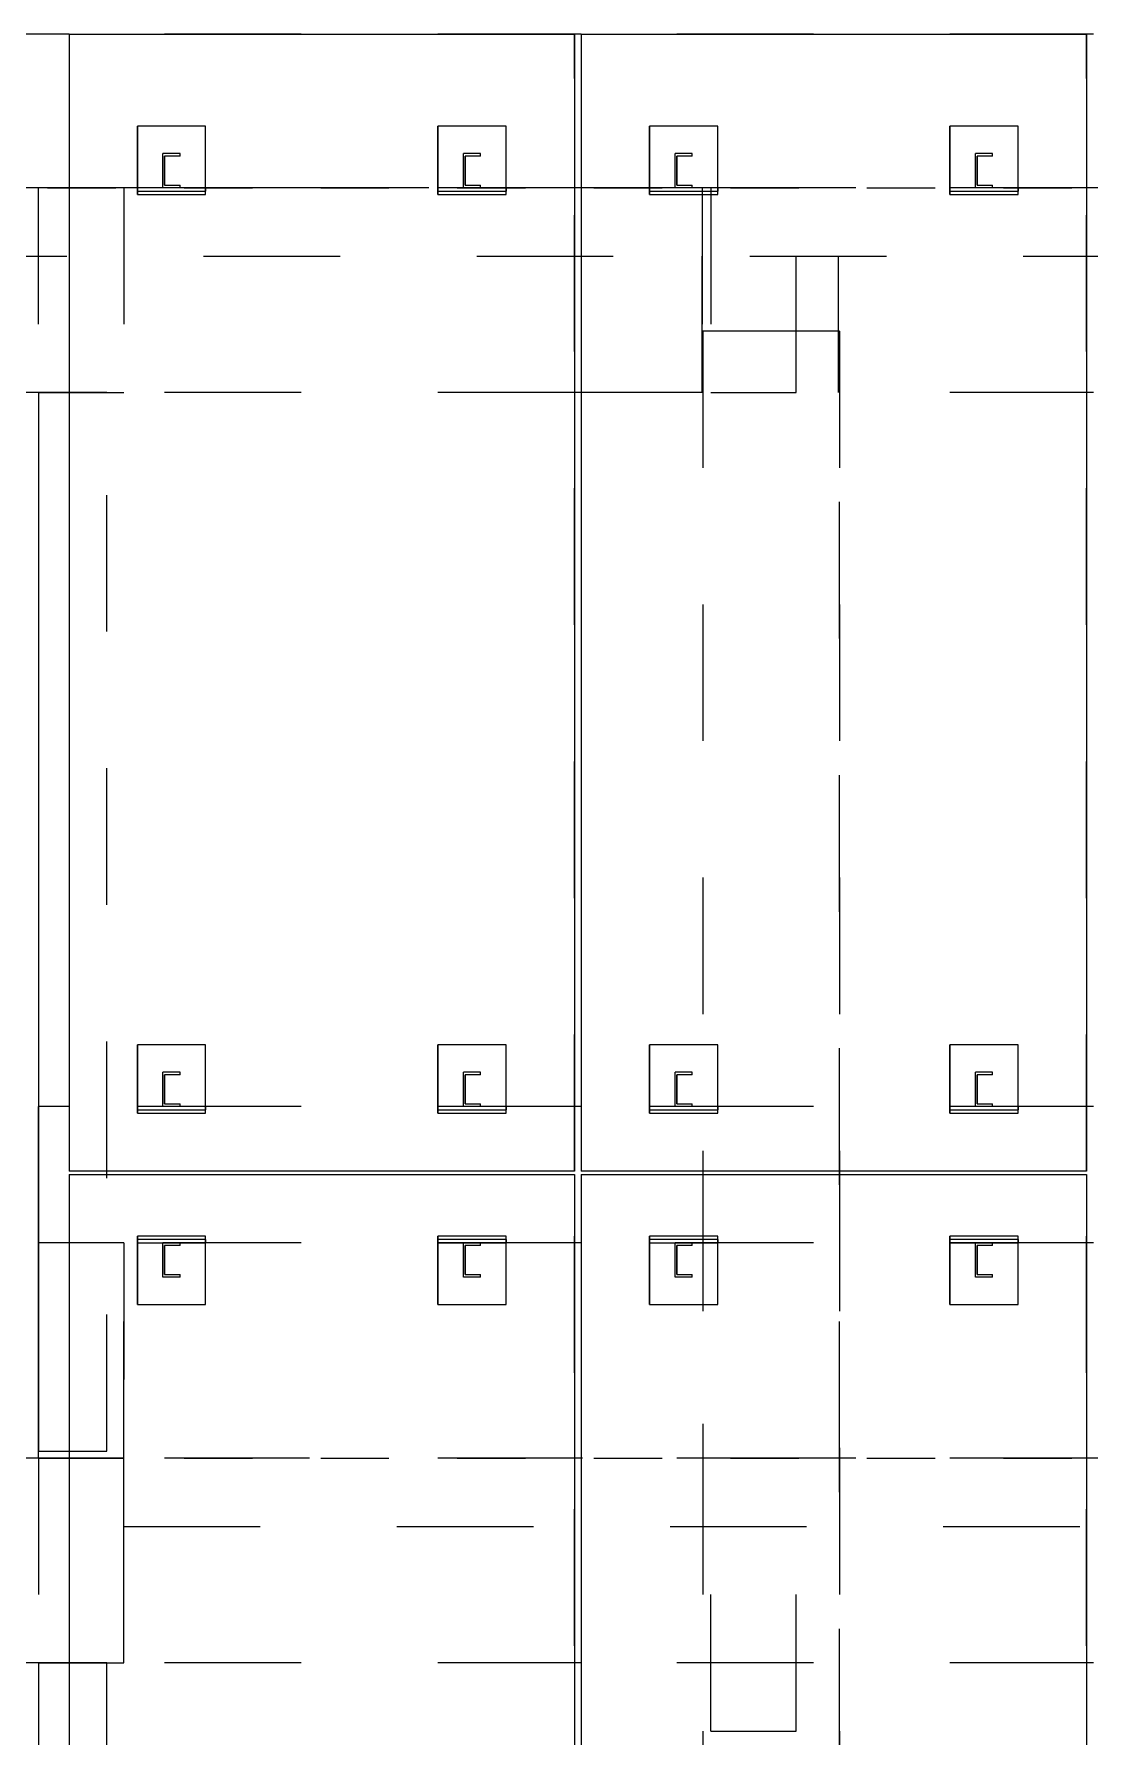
# Model space of a CAD drawing. Header units: millimetres. Extents: x 652937 to 1670132, y 1473552 to 2851037.
# Drawn here: x 663512.469 to 663515.562, y 1524532.704 to 1524537.69 of the extents above; entities that cross this region are included whole.
import ezdxf

# ---------------------------------------------------------------- set-up
doc = ezdxf.new("R2010")
doc.units = ezdxf.units.MM
for name, pattern in [('XKITLINE00', [0]), ('XKITLINE01', [4, 1, -1, 1, -1]), ('XKITLINE02', [4, 2, -2])]:
    doc.linetypes.add(name, pattern=pattern)
doc.layers.add('Part', color=7, linetype='Continuous', lineweight=0)
doc.layers.add('S-GRID', color=7, linetype='Continuous', lineweight=9)

# ---------------------------------------------------------------- blocks, each defined once
blk = doc.blocks.new('*A24823555')
at = {"layer": 'S-GRID', "color": 7, "linetype": 'XKITLINE01', "lineweight": 0}
blk.add_line((139.952037, 47.972868), (282.742408, 47.972868), dxfattribs=at)
blk = doc.blocks.new('*A24863559')
at = {"layer": 'S-GRID', "color": 7, "linetype": 'XKITLINE01', "lineweight": 0}
blk.add_line((139.952037, 66.572868), (282.742408, 66.572868), dxfattribs=at)
blk = doc.blocks.new('*A24983571')
at = {"layer": 'Part', "color": 7, "linetype": 'XKITLINE02', "lineweight": 0}
for p, q in [((186.818399, 44.972868), (185.818397, 44.972868)), ((186.818399, 31.572868), (186.818399, 44.972868)), ((185.818399, 38.122868), (185.818399, 31.572868)), ((185.818397, 31.572868), (186.818399, 31.572868))]:
    blk.add_line(p, q, dxfattribs=at)
at = {"layer": 'Part', "color": 7, "linetype": 'XKITLINE00', "lineweight": 0}
blk.add_line((185.818399, 44.972868), (185.818399, 38.122868), dxfattribs=at)
blk = doc.blocks.new('*A25053578')
at = {"layer": 'Part', "color": 7, "linetype": 'XKITLINE02', "lineweight": 0}
for p, q in [((197.547339, 47.972868), (195.547337, 47.972868)), ((195.547337, 47.972868), (195.547337, 31.472868)), ((195.547339, 47.972868), (195.547339, 37.222868)), ((197.547337, 31.472868), (197.547337, 47.972868)), ((197.547339, 47.972868), (197.547339, 37.222868)), ((195.547339, 37.122868), (195.547339, 31.472868)), ((197.547339, 37.122868), (197.547339, 31.472868)), ((197.547339, 31.472868), (195.547337, 31.472868))]:
    blk.add_line(p, q, dxfattribs=at)
at = {"layer": 'Part', "color": 7, "linetype": 'XKITLINE00', "lineweight": 0}
for p, q in [((195.547339, 37.222868), (195.547339, 37.122868)), ((197.547339, 37.222868), (197.547339, 37.122868))]:
    blk.add_line(p, q, dxfattribs=at)
blk = doc.blocks.new('*A25183591')
at = {"layer": 'Part', "color": 7, "linetype": 'XKITLINE00', "lineweight": 0}
for p, q in [((186.26736, 68.822868), (186.267361, 68.822868)), ((186.267361, 68.822868), (193.667361, 68.822868)), ((186.267361, 68.822868), (186.267361, 52.172868)), ((193.667361, 68.822868), (193.667361, 52.172868)), ((186.267361, 52.172868), (186.26736, 52.172868)), ((186.26736, 52.122868), (186.267361, 52.122868)), ((193.667361, 52.172868), (186.267361, 52.172868)), ((186.267361, 52.122868), (193.667361, 52.122868)), ((186.267361, 52.122868), (186.267361, 37.222868)), ((193.667361, 52.122868), (193.667361, 37.222868))]:
    blk.add_line(p, q, dxfattribs=at)
at = {"layer": 'Part', "color": 7, "linetype": 'XKITLINE02', "lineweight": 0}
for p, q in [((186.267361, 68.822868), (186.26736, 68.822868)), ((186.26736, 68.822868), (186.26736, 52.172868)), ((193.66736, 52.172868), (193.66736, 68.822868)), ((186.267361, 52.172868), (186.26736, 52.172868)), ((186.267361, 52.122868), (186.26736, 52.122868)), ((186.26736, 52.122868), (186.26736, 37.222868)), ((193.66736, 37.222868), (193.66736, 52.122868))]:
    blk.add_line(p, q, dxfattribs=at)
blk = doc.blocks.new('*A25193592')
at = {"layer": 'Part', "color": 7, "linetype": 'XKITLINE00', "lineweight": 0}
for p, q in [((193.76736, 68.822868), (193.767361, 68.822868)), ((193.767361, 68.822868), (201.167361, 68.822868)), ((193.767361, 68.822868), (193.767361, 52.172868)), ((201.167361, 68.822868), (201.167361, 52.172868)), ((193.767361, 52.172868), (193.76736, 52.172868)), ((193.76736, 52.122868), (193.767361, 52.122868)), ((201.167361, 52.172868), (193.767361, 52.172868)), ((193.767361, 52.122868), (201.167361, 52.122868)), ((193.767361, 52.122868), (193.767361, 37.222868)), ((201.167361, 52.122868), (201.167361, 37.222868))]:
    blk.add_line(p, q, dxfattribs=at)
at = {"layer": 'Part', "color": 7, "linetype": 'XKITLINE02', "lineweight": 0}
for p, q in [((193.767361, 68.822868), (193.76736, 68.822868)), ((193.76736, 68.822868), (193.76736, 52.172868)), ((201.16736, 52.172868), (201.16736, 68.822868)), ((193.767361, 52.172868), (193.76736, 52.172868)), ((193.767361, 52.122868), (193.76736, 52.122868)), ((193.76736, 52.122868), (193.76736, 37.222868)), ((201.16736, 37.222868), (201.16736, 52.122868))]:
    blk.add_line(p, q, dxfattribs=at)
blk = doc.blocks.new('*A28003873')
at = {"layer": 'Part', "color": 7, "linetype": 'XKITLINE00', "lineweight": 0}
for p, q in [((186.267361, 47.972868), (152.242361, 47.972868)), ((193.767361, 47.972868), (193.667361, 47.972868)), ((201.267361, 47.972868), (201.167361, 47.972868)), ((186.267361, 44.972868), (152.242361, 44.972868)), ((193.767361, 44.972868), (193.667361, 44.972868)), ((201.267361, 44.972868), (201.167361, 44.972868))]:
    blk.add_line(p, q, dxfattribs=at)
at = {"layer": 'Part', "color": 7, "linetype": 'XKITLINE02', "lineweight": 0}
for p, q in [((193.667361, 47.972868), (186.267361, 47.972868)), ((201.167361, 47.972868), (193.767361, 47.972868)), ((193.667361, 44.972868), (186.267361, 44.972868)), ((201.167361, 44.972868), (193.767361, 44.972868))]:
    blk.add_line(p, q, dxfattribs=at)
blk = doc.blocks.new('*A28023875')
at = {"layer": 'Part', "color": 7, "linetype": 'XKITLINE00', "lineweight": 0}
for p, q in [((186.267361, 53.122868), (185.8184, 53.122868)), ((185.818401, 51.122868), (185.818401, 53.122868)), ((193.767361, 53.122868), (193.667361, 53.122868)), ((201.267361, 53.122868), (201.167361, 53.122868)), ((185.818401, 51.122868), (185.8184, 51.122868)), ((186.267361, 51.122868), (185.818401, 51.122868)), ((193.767361, 51.122868), (193.667361, 51.122868)), ((201.267361, 51.122868), (201.167361, 51.122868))]:
    blk.add_line(p, q, dxfattribs=at)
at = {"layer": 'Part', "color": 7, "linetype": 'XKITLINE02', "lineweight": 0}
for p, q in [((185.8184, 51.122868), (185.8184, 53.122868)), ((185.8184, 53.122868), (185.818401, 53.122868)), ((193.667361, 53.122868), (186.267361, 53.122868)), ((201.167361, 53.122868), (193.767361, 53.122868)), ((193.667361, 51.122868), (186.267361, 51.122868)), ((201.167361, 51.122868), (193.767361, 51.122868))]:
    blk.add_line(p, q, dxfattribs=at)
blk = doc.blocks.new('*A28033876')
at = {"layer": 'Part', "color": 7, "linetype": 'XKITLINE02', "lineweight": 0}
for p, q in [((197.537359, 63.572868), (197.537359, 66.572868)), ((201.167361, 66.572868), (197.537359, 66.572868)), ((197.537361, 63.572868), (197.537361, 66.572868)), ((201.167361, 63.572868), (197.537359, 63.572868))]:
    blk.add_line(p, q, dxfattribs=at)
at = {"layer": 'Part', "color": 7, "linetype": 'XKITLINE00', "lineweight": 0}
for p, q in [((201.267361, 66.572868), (201.167361, 66.572868)), ((201.267361, 63.572868), (201.167361, 63.572868))]:
    blk.add_line(p, q, dxfattribs=at)
blk = doc.blocks.new('*A28133886')
at = {"layer": 'Part', "color": 7, "linetype": 'XKITLINE02', "lineweight": 0}
for p, q in [((209.78736, 66.572868), (152.23736, 66.572868)), ((152.23736, 65.572868), (209.78736, 65.572868))]:
    blk.add_line(p, q, dxfattribs=at)
blk = doc.blocks.new('*A28143887')
at = {"layer": 'Part', "color": 7, "linetype": 'XKITLINE00', "lineweight": 0}
for p, q in [((186.267361, 68.822868), (150.987361, 68.822868)), ((193.767361, 68.822868), (193.667361, 68.822868)), ((201.267361, 68.822868), (201.167361, 68.822868)), ((186.267361, 66.572868), (152.242361, 66.572868)), ((193.767361, 66.572868), (193.667361, 66.572868)), ((201.267361, 66.572868), (201.167361, 66.572868))]:
    blk.add_line(p, q, dxfattribs=at)
at = {"layer": 'Part', "color": 7, "linetype": 'XKITLINE02', "lineweight": 0}
for p, q in [((193.667361, 68.822868), (186.267361, 68.822868)), ((201.167361, 68.822868), (193.767361, 68.822868)), ((193.667361, 66.572868), (186.267361, 66.572868)), ((201.167361, 66.572868), (193.767361, 66.572868))]:
    blk.add_line(p, q, dxfattribs=at)
blk = doc.blocks.new('*A28153888')
at = {"layer": 'Part', "color": 7, "linetype": 'XKITLINE02', "lineweight": 0}
for p, q in [((187.06736, 66.572868), (185.817359, 66.572868)), ((185.817359, 66.572868), (185.817359, 63.572868)), ((187.067359, 66.572868), (187.067359, 63.572868)), ((185.817359, 63.572868), (187.06736, 63.572868))]:
    blk.add_line(p, q, dxfattribs=at)
blk = doc.blocks.new('*A28183891')
at = {"layer": 'Part', "color": 7, "linetype": 'XKITLINE02', "lineweight": 0}
for p, q in [((196.917361, 66.572868), (195.667359, 66.572868)), ((195.667359, 66.572868), (195.667359, 63.572868)), ((196.917359, 63.572868), (196.917359, 66.572868)), ((195.667359, 63.572868), (196.917361, 63.572868))]:
    blk.add_line(p, q, dxfattribs=at)
blk = doc.blocks.new('*A28233896')
at = {"layer": 'Part', "color": 7, "linetype": 'XKITLINE00', "lineweight": 0}
for p, q in [((186.267361, 66.572868), (152.242361, 66.572868)), ((193.767361, 66.572868), (193.667361, 66.572868)), ((186.267361, 63.572868), (152.242361, 63.572868)), ((193.767361, 63.572868), (193.667361, 63.572868))]:
    blk.add_line(p, q, dxfattribs=at)
at = {"layer": 'Part', "color": 7, "linetype": 'XKITLINE02', "lineweight": 0}
for p, q in [((195.537361, 66.572868), (186.267361, 66.572868)), ((193.667361, 66.572868), (186.267361, 66.572868)), ((195.537359, 63.572868), (195.537359, 66.572868)), ((195.537359, 66.572868), (195.537361, 66.572868)), ((195.537361, 66.572868), (195.537361, 63.572868)), ((193.667361, 63.572868), (186.267361, 63.572868)), ((195.537361, 63.572868), (193.767361, 63.572868)), ((195.537361, 63.572868), (195.537359, 63.572868))]:
    blk.add_line(p, q, dxfattribs=at)
blk = doc.blocks.new('*A28323905')
at = {"layer": 'Part', "color": 7, "linetype": 'XKITLINE02', "lineweight": 0}
for p, q in [((188.267392, 54.022868), (187.26739, 54.022868)), ((187.26739, 54.022868), (187.26739, 53.022868)), ((187.267392, 53.022868), (187.267392, 54.022868)), ((188.26739, 53.022868), (188.26739, 54.022868)), ((188.267392, 53.022868), (188.267392, 54.022868)), ((187.26739, 53.022868), (188.267392, 53.022868))]:
    blk.add_line(p, q, dxfattribs=at)
blk = doc.blocks.new('*A28333906')
at = {"layer": 'Part', "color": 7, "linetype": 'XKITLINE02', "lineweight": 0}
for p, q in [((187.892407, 53.622868), (187.642407, 53.622868)), ((187.642407, 53.122868), (187.642407, 53.622868)), ((187.642407, 53.122868), (187.642407, 53.622868)), ((187.892407, 53.585368), (187.892407, 53.622868)), ((187.892407, 53.585368), (187.892407, 53.622868)), ((187.892407, 53.585368), (187.667407, 53.585368)), ((187.667407, 53.585368), (187.667407, 53.160368)), ((187.667407, 53.160368), (187.667407, 53.585368)), ((187.892407, 53.122868), (187.642407, 53.122868)), ((187.667407, 53.160368), (187.892407, 53.160368)), ((187.892407, 53.122868), (187.892407, 53.160368)), ((187.892407, 53.122868), (187.892407, 53.160368))]:
    blk.add_line(p, q, dxfattribs=at)
blk = doc.blocks.new('*A28343907')
at = {"layer": 'Part', "color": 7, "linetype": 'XKITLINE02', "lineweight": 0}
for p, q in [((188.267407, 53.122868), (187.267406, 53.122868)), ((187.267406, 53.122868), (187.267406, 53.072868)), ((187.267407, 53.122868), (187.267407, 53.072868)), ((188.267406, 53.122868), (188.267407, 53.122868)), ((188.267406, 53.122868), (188.267406, 53.072868)), ((188.267407, 53.072868), (188.267407, 53.122868)), ((187.267406, 53.072868), (188.267407, 53.072868)), ((188.267406, 53.072868), (188.267407, 53.072868))]:
    blk.add_line(p, q, dxfattribs=at)
blk = doc.blocks.new('*A28353908')
at = {"layer": 'Part', "color": 7, "linetype": 'XKITLINE02', "lineweight": 0}
for p, q in [((192.667392, 54.022868), (191.66739, 54.022868)), ((191.66739, 54.022868), (191.66739, 53.022868)), ((191.667392, 53.022868), (191.667392, 54.022868)), ((192.66739, 53.022868), (192.66739, 54.022868)), ((192.667392, 53.022868), (192.667392, 54.022868)), ((191.66739, 53.022868), (192.667392, 53.022868))]:
    blk.add_line(p, q, dxfattribs=at)
blk = doc.blocks.new('*A28363909')
at = {"layer": 'Part', "color": 7, "linetype": 'XKITLINE02', "lineweight": 0}
for p, q in [((192.292407, 53.622868), (192.042407, 53.622868)), ((192.042407, 53.122868), (192.042407, 53.622868)), ((192.042407, 53.122868), (192.042407, 53.622868)), ((192.292407, 53.585368), (192.292407, 53.622868)), ((192.292407, 53.585368), (192.292407, 53.622868)), ((192.292407, 53.585368), (192.067407, 53.585368)), ((192.067407, 53.585368), (192.067407, 53.160368)), ((192.067407, 53.160368), (192.067407, 53.585368)), ((192.292407, 53.122868), (192.042407, 53.122868)), ((192.067407, 53.160368), (192.292407, 53.160368)), ((192.292407, 53.122868), (192.292407, 53.160368)), ((192.292407, 53.122868), (192.292407, 53.160368))]:
    blk.add_line(p, q, dxfattribs=at)
blk = doc.blocks.new('*A28373910')
at = {"layer": 'Part', "color": 7, "linetype": 'XKITLINE02', "lineweight": 0}
for p, q in [((192.667407, 53.122868), (191.667406, 53.122868)), ((191.667406, 53.122868), (191.667406, 53.072868)), ((191.667407, 53.122868), (191.667407, 53.072868)), ((192.667406, 53.122868), (192.667407, 53.122868)), ((192.667406, 53.122868), (192.667406, 53.072868)), ((192.667407, 53.072868), (192.667407, 53.122868)), ((191.667406, 53.072868), (192.667407, 53.072868)), ((192.667406, 53.072868), (192.667407, 53.072868))]:
    blk.add_line(p, q, dxfattribs=at)
blk = doc.blocks.new('*A28383911')
at = {"layer": 'Part', "color": 7, "linetype": 'XKITLINE02', "lineweight": 0}
for p, q in [((195.767392, 54.022868), (194.76739, 54.022868)), ((194.76739, 54.022868), (194.76739, 53.022868)), ((194.767392, 53.022868), (194.767392, 54.022868)), ((195.76739, 53.022868), (195.76739, 54.022868)), ((195.767392, 53.022868), (195.767392, 54.022868)), ((194.76739, 53.022868), (195.767392, 53.022868))]:
    blk.add_line(p, q, dxfattribs=at)
blk = doc.blocks.new('*A28393912')
at = {"layer": 'Part', "color": 7, "linetype": 'XKITLINE02', "lineweight": 0}
for p, q in [((195.392407, 53.622868), (195.142407, 53.622868)), ((195.142407, 53.122868), (195.142407, 53.622868)), ((195.142407, 53.122868), (195.142407, 53.622868)), ((195.392407, 53.585368), (195.392407, 53.622868)), ((195.392407, 53.585368), (195.392407, 53.622868)), ((195.392407, 53.585368), (195.167407, 53.585368)), ((195.167407, 53.585368), (195.167407, 53.160368)), ((195.167407, 53.160368), (195.167407, 53.585368)), ((195.392407, 53.122868), (195.142407, 53.122868)), ((195.167407, 53.160368), (195.392407, 53.160368)), ((195.392407, 53.122868), (195.392407, 53.160368)), ((195.392407, 53.122868), (195.392407, 53.160368))]:
    blk.add_line(p, q, dxfattribs=at)
blk = doc.blocks.new('*A28403913')
at = {"layer": 'Part', "color": 7, "linetype": 'XKITLINE02', "lineweight": 0}
for p, q in [((195.767407, 53.122868), (194.767406, 53.122868)), ((194.767406, 53.122868), (194.767406, 53.072868)), ((194.767407, 53.122868), (194.767407, 53.072868)), ((195.767406, 53.122868), (195.767407, 53.122868)), ((195.767406, 53.122868), (195.767406, 53.072868)), ((195.767407, 53.072868), (195.767407, 53.122868)), ((194.767406, 53.072868), (195.767407, 53.072868)), ((195.767406, 53.072868), (195.767407, 53.072868))]:
    blk.add_line(p, q, dxfattribs=at)
blk = doc.blocks.new('*A28413914')
at = {"layer": 'Part', "color": 7, "linetype": 'XKITLINE02', "lineweight": 0}
for p, q in [((200.167392, 54.022868), (199.16739, 54.022868)), ((199.16739, 54.022868), (199.16739, 53.022868)), ((199.167392, 53.022868), (199.167392, 54.022868)), ((200.16739, 53.022868), (200.16739, 54.022868)), ((200.167392, 53.022868), (200.167392, 54.022868)), ((199.16739, 53.022868), (200.167392, 53.022868))]:
    blk.add_line(p, q, dxfattribs=at)
blk = doc.blocks.new('*A28423915')
at = {"layer": 'Part', "color": 7, "linetype": 'XKITLINE02', "lineweight": 0}
for p, q in [((199.792407, 53.622868), (199.542407, 53.622868)), ((199.542407, 53.122868), (199.542407, 53.622868)), ((199.542407, 53.122868), (199.542407, 53.622868)), ((199.792407, 53.585368), (199.792407, 53.622868)), ((199.792407, 53.585368), (199.792407, 53.622868)), ((199.792407, 53.585368), (199.567407, 53.585368)), ((199.567407, 53.585368), (199.567407, 53.160368)), ((199.567407, 53.160368), (199.567407, 53.585368)), ((199.792407, 53.122868), (199.542407, 53.122868)), ((199.567407, 53.160368), (199.792407, 53.160368)), ((199.792407, 53.122868), (199.792407, 53.160368)), ((199.792407, 53.122868), (199.792407, 53.160368))]:
    blk.add_line(p, q, dxfattribs=at)
blk = doc.blocks.new('*A28433916')
at = {"layer": 'Part', "color": 7, "linetype": 'XKITLINE02', "lineweight": 0}
for p, q in [((200.167407, 53.122868), (199.167406, 53.122868)), ((199.167406, 53.122868), (199.167406, 53.072868)), ((199.167407, 53.122868), (199.167407, 53.072868)), ((200.167406, 53.122868), (200.167407, 53.122868)), ((200.167406, 53.122868), (200.167406, 53.072868)), ((200.167407, 53.072868), (200.167407, 53.122868)), ((199.167406, 53.072868), (200.167407, 53.072868)), ((200.167406, 53.072868), (200.167407, 53.072868))]:
    blk.add_line(p, q, dxfattribs=at)
blk = doc.blocks.new('*A29894062')
at = {"layer": 'Part', "color": 7, "linetype": 'XKITLINE02', "lineweight": 0}
for p, q in [((209.787338, 47.972868), (187.068397, 47.972868)), ((187.0684, 46.972868), (187.0684, 47.972868)), ((209.787338, 46.972868), (209.787338, 47.972868)), ((187.068397, 46.972868), (209.787338, 46.972868))]:
    blk.add_line(p, q, dxfattribs=at)
blk = doc.blocks.new('*A29904063')
at = {"layer": 'Part', "color": 7, "linetype": 'XKITLINE02', "lineweight": 0}
for p, q in [((196.917337, 47.972868), (195.667335, 47.972868)), ((195.667337, 43.972868), (195.667337, 47.972868)), ((196.917337, 43.972868), (196.917337, 47.972868)), ((195.667335, 43.972868), (196.917337, 43.972868))]:
    blk.add_line(p, q, dxfattribs=at)
blk = doc.blocks.new('*A29914064')
at = {"layer": 'Part', "color": 7, "linetype": 'XKITLINE02', "lineweight": 0}
for p, q in [((187.068401, 51.122868), (185.818399, 51.122868)), ((185.818399, 51.122868), (185.818399, 47.972868)), ((187.068399, 51.122868), (187.068399, 47.972868)), ((187.068401, 47.972868), (187.068401, 51.122868)), ((185.818399, 47.972868), (187.068401, 47.972868))]:
    blk.add_line(p, q, dxfattribs=at)
at = {"layer": 'Part', "color": 7, "linetype": 'XKITLINE00', "lineweight": 0}
blk.add_line((185.818401, 47.972868), (185.818401, 51.122868), dxfattribs=at)
blk = doc.blocks.new('*A29954068')
at = {"layer": 'Part', "color": 7, "linetype": 'XKITLINE02', "lineweight": 0}
for p, q in [((188.267392, 51.222868), (187.26739, 51.222868)), ((187.26739, 51.222868), (187.26739, 50.222868)), ((187.267392, 50.222868), (187.267392, 51.222868)), ((188.26739, 50.222868), (188.26739, 51.222868)), ((188.267392, 50.222868), (188.267392, 51.222868)), ((187.26739, 50.222868), (188.267392, 50.222868))]:
    blk.add_line(p, q, dxfattribs=at)
blk = doc.blocks.new('*A29964069')
at = {"layer": 'Part', "color": 7, "linetype": 'XKITLINE02', "lineweight": 0}
for p, q in [((188.267407, 51.172868), (187.267406, 51.172868)), ((187.267406, 51.172868), (187.267406, 51.122868)), ((187.267406, 51.122868), (188.267407, 51.122868)), ((187.267407, 51.172868), (187.267407, 51.122868)), ((188.267406, 51.172868), (188.267407, 51.172868)), ((188.267406, 51.172868), (188.267406, 51.122868)), ((188.267406, 51.122868), (188.267407, 51.122868)), ((188.267407, 51.122868), (188.267407, 51.172868))]:
    blk.add_line(p, q, dxfattribs=at)
blk = doc.blocks.new('*A29974070')
at = {"layer": 'Part', "color": 7, "linetype": 'XKITLINE02', "lineweight": 0}
for p, q in [((187.892407, 51.122868), (187.642407, 51.122868)), ((187.642407, 50.622868), (187.642407, 51.122868)), ((187.642407, 50.622868), (187.642407, 51.122868)), ((187.892407, 51.085368), (187.892407, 51.122868)), ((187.892407, 51.085368), (187.892407, 51.122868)), ((187.892407, 51.085368), (187.667407, 51.085368)), ((187.667407, 51.085368), (187.667407, 50.660368)), ((187.667407, 50.660368), (187.667407, 51.085368)), ((187.892407, 50.622868), (187.642407, 50.622868)), ((187.667407, 50.660368), (187.892407, 50.660368)), ((187.892407, 50.622868), (187.892407, 50.660368)), ((187.892407, 50.622868), (187.892407, 50.660368))]:
    blk.add_line(p, q, dxfattribs=at)
blk = doc.blocks.new('*A29984071')
at = {"layer": 'Part', "color": 7, "linetype": 'XKITLINE02', "lineweight": 0}
for p, q in [((192.667392, 51.222868), (191.66739, 51.222868)), ((191.66739, 51.222868), (191.66739, 50.222868)), ((191.667392, 50.222868), (191.667392, 51.222868)), ((192.66739, 50.222868), (192.66739, 51.222868)), ((192.667392, 50.222868), (192.667392, 51.222868)), ((191.66739, 50.222868), (192.667392, 50.222868))]:
    blk.add_line(p, q, dxfattribs=at)
blk = doc.blocks.new('*A29994072')
at = {"layer": 'Part', "color": 7, "linetype": 'XKITLINE02', "lineweight": 0}
for p, q in [((192.667407, 51.172868), (191.667406, 51.172868)), ((191.667406, 51.172868), (191.667406, 51.122868)), ((191.667406, 51.122868), (192.667407, 51.122868)), ((191.667407, 51.172868), (191.667407, 51.122868)), ((192.667406, 51.172868), (192.667407, 51.172868)), ((192.667406, 51.172868), (192.667406, 51.122868)), ((192.667406, 51.122868), (192.667407, 51.122868)), ((192.667407, 51.122868), (192.667407, 51.172868))]:
    blk.add_line(p, q, dxfattribs=at)
blk = doc.blocks.new('*A30004073')
at = {"layer": 'Part', "color": 7, "linetype": 'XKITLINE02', "lineweight": 0}
for p, q in [((192.292407, 51.122868), (192.042407, 51.122868)), ((192.042407, 50.622868), (192.042407, 51.122868)), ((192.042407, 50.622868), (192.042407, 51.122868)), ((192.292407, 51.085368), (192.292407, 51.122868)), ((192.292407, 51.085368), (192.292407, 51.122868)), ((192.292407, 51.085368), (192.067407, 51.085368)), ((192.067407, 51.085368), (192.067407, 50.660368)), ((192.067407, 50.660368), (192.067407, 51.085368)), ((192.292407, 50.622868), (192.042407, 50.622868)), ((192.067407, 50.660368), (192.292407, 50.660368)), ((192.292407, 50.622868), (192.292407, 50.660368)), ((192.292407, 50.622868), (192.292407, 50.660368))]:
    blk.add_line(p, q, dxfattribs=at)
blk = doc.blocks.new('*A30014074')
at = {"layer": 'Part', "color": 7, "linetype": 'XKITLINE02', "lineweight": 0}
for p, q in [((195.767392, 51.222868), (194.76739, 51.222868)), ((194.76739, 51.222868), (194.76739, 50.222868)), ((194.767392, 50.222868), (194.767392, 51.222868)), ((195.76739, 50.222868), (195.76739, 51.222868)), ((195.767392, 50.222868), (195.767392, 51.222868)), ((194.76739, 50.222868), (195.767392, 50.222868))]:
    blk.add_line(p, q, dxfattribs=at)
blk = doc.blocks.new('*A30024075')
at = {"layer": 'Part', "color": 7, "linetype": 'XKITLINE02', "lineweight": 0}
for p, q in [((195.767407, 51.172868), (194.767406, 51.172868)), ((194.767406, 51.172868), (194.767406, 51.122868)), ((194.767406, 51.122868), (195.767407, 51.122868)), ((194.767407, 51.172868), (194.767407, 51.122868)), ((195.767406, 51.172868), (195.767407, 51.172868)), ((195.767406, 51.172868), (195.767406, 51.122868)), ((195.767406, 51.122868), (195.767407, 51.122868)), ((195.767407, 51.122868), (195.767407, 51.172868))]:
    blk.add_line(p, q, dxfattribs=at)
blk = doc.blocks.new('*A30034076')
at = {"layer": 'Part', "color": 7, "linetype": 'XKITLINE02', "lineweight": 0}
for p, q in [((195.392407, 51.122868), (195.142407, 51.122868)), ((195.142407, 50.622868), (195.142407, 51.122868)), ((195.142407, 50.622868), (195.142407, 51.122868)), ((195.392407, 51.085368), (195.392407, 51.122868)), ((195.392407, 51.085368), (195.392407, 51.122868)), ((195.392407, 51.085368), (195.167407, 51.085368)), ((195.167407, 51.085368), (195.167407, 50.660368)), ((195.167407, 50.660368), (195.167407, 51.085368)), ((195.392407, 50.622868), (195.142407, 50.622868)), ((195.167407, 50.660368), (195.392407, 50.660368)), ((195.392407, 50.622868), (195.392407, 50.660368)), ((195.392407, 50.622868), (195.392407, 50.660368))]:
    blk.add_line(p, q, dxfattribs=at)
blk = doc.blocks.new('*A30044077')
at = {"layer": 'Part', "color": 7, "linetype": 'XKITLINE02', "lineweight": 0}
for p, q in [((200.167392, 51.222868), (199.16739, 51.222868)), ((199.16739, 51.222868), (199.16739, 50.222868)), ((199.167392, 50.222868), (199.167392, 51.222868)), ((200.16739, 50.222868), (200.16739, 51.222868)), ((200.167392, 50.222868), (200.167392, 51.222868)), ((199.16739, 50.222868), (200.167392, 50.222868))]:
    blk.add_line(p, q, dxfattribs=at)
blk = doc.blocks.new('*A30054078')
at = {"layer": 'Part', "color": 7, "linetype": 'XKITLINE02', "lineweight": 0}
for p, q in [((200.167407, 51.172868), (199.167406, 51.172868)), ((199.167406, 51.172868), (199.167406, 51.122868)), ((199.167406, 51.122868), (200.167407, 51.122868)), ((199.167407, 51.172868), (199.167407, 51.122868)), ((200.167406, 51.172868), (200.167407, 51.172868)), ((200.167406, 51.172868), (200.167406, 51.122868)), ((200.167406, 51.122868), (200.167407, 51.122868)), ((200.167407, 51.122868), (200.167407, 51.172868))]:
    blk.add_line(p, q, dxfattribs=at)
blk = doc.blocks.new('*A30064079')
at = {"layer": 'Part', "color": 7, "linetype": 'XKITLINE02', "lineweight": 0}
for p, q in [((199.792407, 51.122868), (199.542407, 51.122868)), ((199.542407, 50.622868), (199.542407, 51.122868)), ((199.542407, 50.622868), (199.542407, 51.122868)), ((199.792407, 51.085368), (199.792407, 51.122868)), ((199.792407, 51.085368), (199.792407, 51.122868)), ((199.792407, 51.085368), (199.567407, 51.085368)), ((199.567407, 51.085368), (199.567407, 50.660368)), ((199.567407, 50.660368), (199.567407, 51.085368)), ((199.792407, 50.622868), (199.542407, 50.622868)), ((199.567407, 50.660368), (199.792407, 50.660368)), ((199.792407, 50.622868), (199.792407, 50.660368)), ((199.792407, 50.622868), (199.792407, 50.660368))]:
    blk.add_line(p, q, dxfattribs=at)
blk = doc.blocks.new('*A30164089')
at = {"layer": 'Part', "color": 7, "linetype": 'XKITLINE00', "lineweight": 0}
blk.add_line((185.818498, 63.572868), (185.818498, 53.122868), dxfattribs=at)
at = {"layer": 'Part', "color": 7, "linetype": 'XKITLINE02', "lineweight": 0}
for p, q in [((186.818505, 63.572868), (185.818498, 63.572868)), ((186.818498, 48.072868), (186.818498, 63.572868)), ((185.818498, 53.122868), (185.818498, 48.072868)), ((185.818498, 48.072868), (186.818505, 48.072868))]:
    blk.add_line(p, q, dxfattribs=at)
blk = doc.blocks.new('*A30254098')
at = {"layer": 'Part', "color": 7, "linetype": 'XKITLINE02', "lineweight": 0}
for p, q in [((197.547361, 64.472868), (195.547359, 64.472868)), ((195.547359, 64.472868), (195.547359, 47.972868)), ((195.547361, 64.472868), (195.547361, 52.172868)), ((197.547359, 47.972868), (197.547359, 64.472868)), ((197.547361, 64.472868), (197.547361, 52.172868)), ((195.547361, 52.122868), (195.547361, 47.972868)), ((197.547361, 52.122868), (197.547361, 47.972868)), ((197.547361, 47.972868), (195.547359, 47.972868))]:
    blk.add_line(p, q, dxfattribs=at)
at = {"layer": 'Part', "color": 7, "linetype": 'XKITLINE00', "lineweight": 0}
for p, q in [((195.547361, 52.172868), (195.547361, 52.122868)), ((197.547361, 52.172868), (197.547361, 52.122868))]:
    blk.add_line(p, q, dxfattribs=at)
blk = doc.blocks.new('*A30424115')
at = {"layer": 'Part', "color": 7, "linetype": 'XKITLINE02', "lineweight": 0}
for p, q in [((185.818397, 47.972868), (185.818399, 47.972868)), ((187.068399, 47.972868), (185.818399, 47.972868)), ((185.818399, 47.972868), (185.818399, 44.972868)), ((187.068397, 47.972868), (187.068399, 47.972868)), ((187.068399, 44.972868), (187.068399, 47.972868)), ((185.818397, 44.972868), (185.818399, 44.972868)), ((185.818399, 44.972868), (187.068399, 44.972868)), ((187.068397, 44.972868), (187.068399, 44.972868))]:
    blk.add_line(p, q, dxfattribs=at)
blk = doc.blocks.new('*A31084180')
at = {"layer": 'Part', "color": 7, "linetype": 'XKITLINE02', "lineweight": 0}
for p, q in [((188.267407, 66.572868), (187.267406, 66.572868)), ((187.267406, 66.572868), (187.267406, 66.522868)), ((187.267407, 66.572868), (187.267407, 66.522868)), ((188.267406, 66.572868), (188.267407, 66.572868)), ((188.267406, 66.572868), (188.267406, 66.522868)), ((188.267407, 66.522868), (188.267407, 66.572868)), ((187.267406, 66.522868), (188.267407, 66.522868)), ((188.267406, 66.522868), (188.267407, 66.522868))]:
    blk.add_line(p, q, dxfattribs=at)
blk = doc.blocks.new('*A31094181')
at = {"layer": 'Part', "color": 7, "linetype": 'XKITLINE02', "lineweight": 0}
for p, q in [((192.667407, 66.572868), (191.667406, 66.572868)), ((191.667406, 66.572868), (191.667406, 66.522868)), ((191.667407, 66.572868), (191.667407, 66.522868)), ((192.667406, 66.572868), (192.667407, 66.572868)), ((192.667406, 66.572868), (192.667406, 66.522868)), ((192.667407, 66.522868), (192.667407, 66.572868)), ((191.667406, 66.522868), (192.667407, 66.522868)), ((192.667406, 66.522868), (192.667407, 66.522868))]:
    blk.add_line(p, q, dxfattribs=at)
blk = doc.blocks.new('*A31104182')
at = {"layer": 'Part', "color": 7, "linetype": 'XKITLINE02', "lineweight": 0}
for p, q in [((195.767407, 66.572868), (194.767406, 66.572868)), ((194.767406, 66.572868), (194.767406, 66.522868)), ((194.767407, 66.572868), (194.767407, 66.522868)), ((195.767406, 66.572868), (195.767407, 66.572868)), ((195.767406, 66.572868), (195.767406, 66.522868)), ((195.767407, 66.522868), (195.767407, 66.572868)), ((194.767406, 66.522868), (195.767407, 66.522868)), ((195.767406, 66.522868), (195.767407, 66.522868))]:
    blk.add_line(p, q, dxfattribs=at)
blk = doc.blocks.new('*A31114183')
at = {"layer": 'Part', "color": 7, "linetype": 'XKITLINE02', "lineweight": 0}
for p, q in [((200.167407, 66.572868), (199.167406, 66.572868)), ((199.167406, 66.572868), (199.167406, 66.522868)), ((199.167407, 66.572868), (199.167407, 66.522868)), ((200.167406, 66.572868), (200.167407, 66.572868)), ((200.167406, 66.572868), (200.167406, 66.522868)), ((200.167407, 66.522868), (200.167407, 66.572868)), ((199.167406, 66.522868), (200.167407, 66.522868)), ((200.167406, 66.522868), (200.167407, 66.522868))]:
    blk.add_line(p, q, dxfattribs=at)
blk = doc.blocks.new('*A31154187')
at = {"layer": 'Part', "color": 7, "linetype": 'XKITLINE02', "lineweight": 0}
for p, q in [((195.767392, 67.472868), (194.76739, 67.472868)), ((194.76739, 67.472868), (194.76739, 66.472868)), ((194.767392, 66.472868), (194.767392, 67.472868)), ((195.76739, 66.472868), (195.76739, 67.472868)), ((195.767392, 66.472868), (195.767392, 67.472868)), ((194.76739, 66.472868), (195.767392, 66.472868))]:
    blk.add_line(p, q, dxfattribs=at)
blk = doc.blocks.new('*A31164188')
at = {"layer": 'Part', "color": 7, "linetype": 'XKITLINE02', "lineweight": 0}
for p, q in [((200.167392, 67.472868), (199.16739, 67.472868)), ((199.16739, 67.472868), (199.16739, 66.472868)), ((199.167392, 66.472868), (199.167392, 67.472868)), ((200.16739, 66.472868), (200.16739, 67.472868)), ((200.167392, 66.472868), (200.167392, 67.472868)), ((199.16739, 66.472868), (200.167392, 66.472868))]:
    blk.add_line(p, q, dxfattribs=at)
blk = doc.blocks.new('*A31174189')
at = {"layer": 'Part', "color": 7, "linetype": 'XKITLINE02', "lineweight": 0}
for p, q in [((195.392407, 67.072868), (195.142406, 67.072868)), ((195.142406, 66.572868), (195.142406, 67.072868)), ((195.142407, 66.572868), (195.142407, 67.072868)), ((195.392406, 67.035368), (195.392406, 67.072868)), ((195.392407, 67.035368), (195.392407, 67.072868)), ((195.392407, 67.035368), (195.167406, 67.035368)), ((195.167406, 67.035368), (195.167406, 66.610368)), ((195.167407, 66.610368), (195.167407, 67.035368)), ((195.392407, 66.572868), (195.142406, 66.572868)), ((195.167406, 66.610368), (195.392407, 66.610368)), ((195.392406, 66.572868), (195.392406, 66.610368)), ((195.392407, 66.572868), (195.392407, 66.610368))]:
    blk.add_line(p, q, dxfattribs=at)
blk = doc.blocks.new('*A31184190')
at = {"layer": 'Part', "color": 7, "linetype": 'XKITLINE02', "lineweight": 0}
for p, q in [((199.792407, 67.072868), (199.542406, 67.072868)), ((199.542406, 66.572868), (199.542406, 67.072868)), ((199.542407, 66.572868), (199.542407, 67.072868)), ((199.792406, 67.035368), (199.792406, 67.072868)), ((199.792407, 67.035368), (199.792407, 67.072868)), ((199.792407, 67.035368), (199.567406, 67.035368)), ((199.567406, 67.035368), (199.567406, 66.610368)), ((199.567407, 66.610368), (199.567407, 67.035368)), ((199.792407, 66.572868), (199.542406, 66.572868)), ((199.567406, 66.610368), (199.792407, 66.610368)), ((199.792406, 66.572868), (199.792406, 66.610368)), ((199.792407, 66.572868), (199.792407, 66.610368))]:
    blk.add_line(p, q, dxfattribs=at)
blk = doc.blocks.new('*A31194191')
at = {"layer": 'Part', "color": 7, "linetype": 'XKITLINE02', "lineweight": 0}
for p, q in [((188.267392, 67.472868), (187.26739, 67.472868)), ((187.26739, 67.472868), (187.26739, 66.472868)), ((187.267392, 66.472868), (187.267392, 67.472868)), ((188.26739, 66.472868), (188.26739, 67.472868)), ((188.267392, 66.472868), (188.267392, 67.472868)), ((187.26739, 66.472868), (188.267392, 66.472868))]:
    blk.add_line(p, q, dxfattribs=at)
blk = doc.blocks.new('*A31204192')
at = {"layer": 'Part', "color": 7, "linetype": 'XKITLINE02', "lineweight": 0}
for p, q in [((192.667392, 67.472868), (191.66739, 67.472868)), ((191.66739, 67.472868), (191.66739, 66.472868)), ((191.667392, 66.472868), (191.667392, 67.472868)), ((192.66739, 66.472868), (192.66739, 67.472868)), ((192.667392, 66.472868), (192.667392, 67.472868)), ((191.66739, 66.472868), (192.667392, 66.472868))]:
    blk.add_line(p, q, dxfattribs=at)
blk = doc.blocks.new('*A31214193')
at = {"layer": 'Part', "color": 7, "linetype": 'XKITLINE02', "lineweight": 0}
for p, q in [((187.892407, 67.072868), (187.642406, 67.072868)), ((187.642406, 66.572868), (187.642406, 67.072868)), ((187.642407, 66.572868), (187.642407, 67.072868)), ((187.892406, 67.035368), (187.892406, 67.072868)), ((187.892407, 67.035368), (187.892407, 67.072868)), ((187.892407, 67.035368), (187.667406, 67.035368)), ((187.667406, 67.035368), (187.667406, 66.610368)), ((187.667407, 66.610368), (187.667407, 67.035368)), ((187.892407, 66.572868), (187.642406, 66.572868)), ((187.667406, 66.610368), (187.892407, 66.610368)), ((187.892406, 66.572868), (187.892406, 66.610368)), ((187.892407, 66.572868), (187.892407, 66.610368))]:
    blk.add_line(p, q, dxfattribs=at)
blk = doc.blocks.new('*A31224194')
at = {"layer": 'Part', "color": 7, "linetype": 'XKITLINE02', "lineweight": 0}
for p, q in [((192.292407, 67.072868), (192.042406, 67.072868)), ((192.042406, 66.572868), (192.042406, 67.072868)), ((192.042407, 66.572868), (192.042407, 67.072868)), ((192.292406, 67.035368), (192.292406, 67.072868)), ((192.292407, 67.035368), (192.292407, 67.072868)), ((192.292407, 67.035368), (192.067406, 67.035368)), ((192.067406, 67.035368), (192.067406, 66.610368)), ((192.067407, 66.610368), (192.067407, 67.035368)), ((192.292407, 66.572868), (192.042406, 66.572868)), ((192.067406, 66.610368), (192.292407, 66.610368)), ((192.292406, 66.572868), (192.292406, 66.610368)), ((192.292407, 66.572868), (192.292407, 66.610368))]:
    blk.add_line(p, q, dxfattribs=at)

msp = doc.modelspace()

# ---------------------------------------------------------------- block references
at = {"color": 7, "lineweight": 0, "xscale": 0.2, "yscale": 0.2, "zscale": 0.2}
for name in ['*A28143887', '*A25183591', '*A25193592', '*A24863559', '*A31194191', '*A31204192', '*A31154187', '*A31164188', '*A31214193', '*A31224194', '*A31174189', '*A31184190', '*A28133886', '*A28233896', '*A28153888', '*A31084180', '*A31094181', '*A31104182', '*A28183891', '*A28033876', '*A31114183', '*A30254098', '*A30164089', '*A28323905', '*A28353908', '*A28383911', '*A28413914', '*A28333906', '*A28363909', '*A28393912', '*A28423915', '*A28023875', '*A28343907', '*A28373910', '*A28403913', '*A28433916', '*A29954068', '*A29964069', '*A29984071', '*A29994072', '*A30014074', '*A30024075', '*A30044077', '*A30054078', '*A29914064', '*A29974070', '*A30004073', '*A30034076', '*A30064079', '*A24823555', '*A28003873', '*A30424115', '*A29894062', '*A25053578', '*A29904063', '*A24983571']:
    msp.add_blockref(name, (663475.3182, 1524523.9257), dxfattribs=at)

doc.saveas('drawing.dxf')
